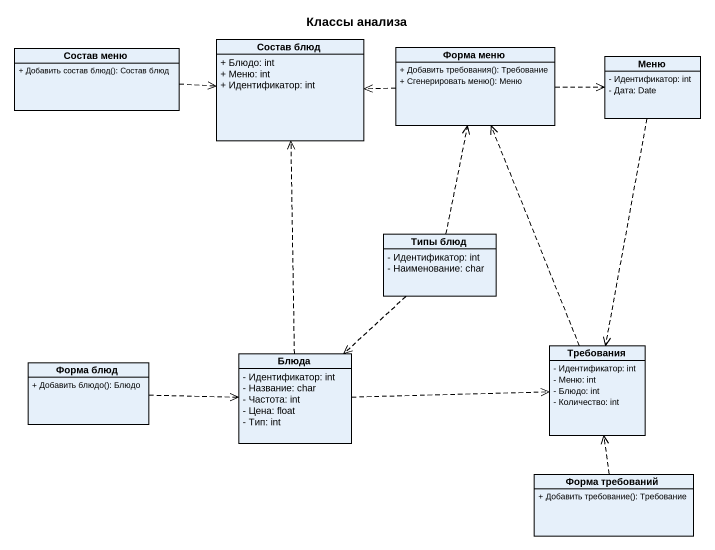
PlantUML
@startuml
title Классы анализа
hide circle
hide empty members
skinparam classAttributeIconSize 0
class "Состав меню" as Состав_меню {
  + Добавить состав блюд(): Состав блюд
}
class "Состав блюд" as Состав_блюд {
  + Блюдо: int
  + Меню: int
  + Идентификатор: int
}
class "Форма меню" as Форма_меню {
  + Добавить требования(): Требование
  + Сгенерировать меню(): Меню
}
class Меню {
  - Идентификатор: int
  - Дата: Date
}
class "Типы блюд" as Типы_блюд {
  - Идентификатор: int
  - Наименование: char
}
class "Форма блюд" as Форма_блюд {
  + Добавить блюдо(): Блюдо
}
class Блюда {
  - Идентификатор: int
  - Название: char
  - Частота: int
  - Цена: float
  - Тип: int
}
class Требования {
  - Идентификатор: int
  - Меню: int
  - Блюдо: int
  - Количество: int
}
class "Форма требований" as Форма_требований {
  + Добавить требование(): Требование
}
Состав_меню .right.> Состав_блюд
Форма_меню .left.> Состав_блюд
Форма_меню .right.> Меню
Меню ..> Требования
Типы_блюд .up.> Форма_меню
Типы_блюд ..> Блюда
Форма_блюд .right.> Блюда
Блюда .up.> Состав_блюд
Блюда .right.> Требования
Требования .up.> Форма_меню
Форма_требований .up.> Требования
@enduml
